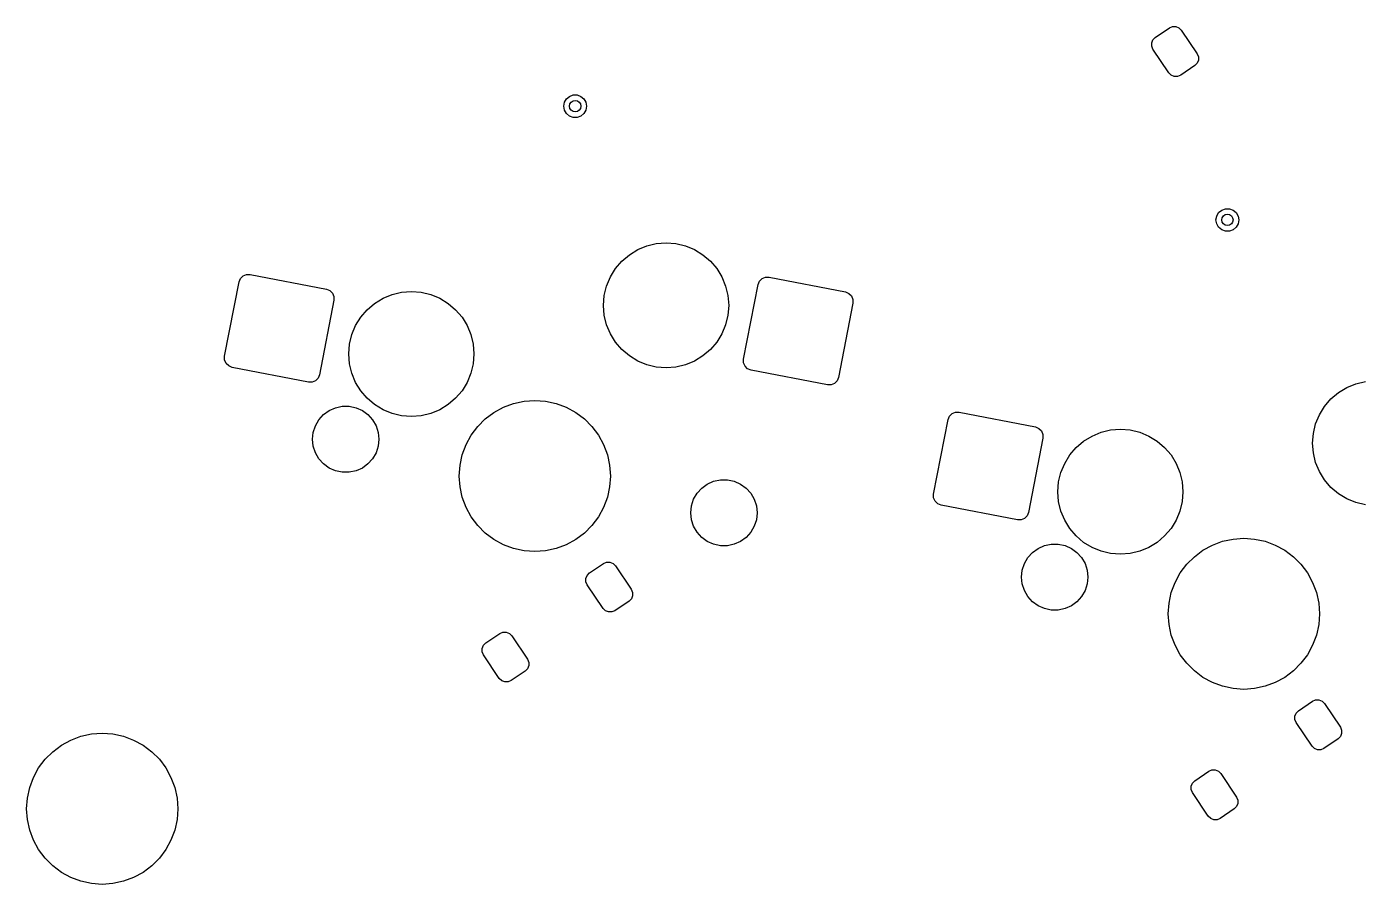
# Model space of a CAD drawing. Extents: x 101 to 518, y -308 to -134.
# Drawn here: x 148.34 to 183.46, y -244.63 to -222 of the extents above; entities that cross this region are included whole.
import ezdxf

# ---------------------------------------------------------------- set-up
doc = ezdxf.new("R2010")
doc.units = 0
doc.layers.add('BLACK', color=7, linetype='CONTINUOUS')

msp = doc.modelspace()

# ---------------------------------------------------------------- linework, layer by layer
at = {"layer": 'BLACK', "linetype": 'CONTINUOUS'}
for p, q in [((178.046854, -222.345594), (178.10866, -222.283246)), ((178.10866, -222.283246), (178.481727, -222.031609)), ((178.481727, -222.031609), (178.562687, -221.997659)), ((178.562687, -221.997659), (178.650477, -221.997276)), ((178.650477, -221.997276), (178.731731, -222.030518)), ((178.731731, -222.030518), (178.794079, -222.092324)), ((178.794079, -222.092324), (179.213473, -222.714102)), ((178.013612, -222.426847), (178.046854, -222.345594)), ((178.013995, -222.514637), (178.013612, -222.426847)), ((178.047945, -222.595598), (178.013995, -222.514637)), ((178.467339, -223.217376), (178.047945, -222.595598)), ((179.152758, -223.026454), (178.779691, -223.278091)), ((179.214564, -222.964106), (179.152758, -223.026454)), ((179.213473, -222.714102), (179.247423, -222.795063)), ((179.247806, -222.882853), (179.214564, -222.964106)), ((179.247423, -222.795063), (179.247806, -222.882853)), ((178.529687, -223.279182), (178.467339, -223.217376)), ((178.610941, -223.312424), (178.529687, -223.279182)), ((178.698731, -223.312041), (178.610941, -223.312424)), ((178.779691, -223.278091), (178.698731, -223.312041)), ((162.50974, -224.096311), (162.527832, -223.993705)), ((162.527832, -223.993705), (162.579927, -223.903475)), ((162.579927, -223.903475), (162.65974, -223.836503)), ((162.65974, -223.836503), (162.757646, -223.800869)), ((162.757646, -223.800869), (162.861834, -223.800869)), ((162.861834, -223.800869), (162.95974, -223.836503)), ((162.95974, -223.836503), (163.039553, -223.903475)), ((163.039553, -223.903475), (163.091648, -223.993705)), ((163.091648, -223.993705), (163.10974, -224.096311)), ((162.527832, -224.198917), (162.50974, -224.096311)), ((162.579927, -224.289147), (162.527832, -224.198917)), ((162.65974, -224.356119), (162.579927, -224.289147)), ((162.757646, -224.391753), (162.65974, -224.356119)), ((162.861834, -224.391753), (162.757646, -224.391753)), ((162.95974, -224.356119), (162.861834, -224.391753)), ((163.039553, -224.289147), (162.95974, -224.356119)), ((163.091648, -224.198917), (163.039553, -224.289147)), ((163.10974, -224.096311), (163.091648, -224.198917)), ((179.779927, -226.903475), (179.85974, -226.836503)), ((179.85974, -226.836503), (179.957646, -226.800869)), ((179.957646, -226.800869), (180.061834, -226.800869)), ((180.061834, -226.800869), (180.15974, -226.836503)), ((180.15974, -226.836503), (180.239553, -226.903475)), ((179.70974, -227.096311), (179.727832, -226.993705)), ((179.727832, -227.198917), (179.70974, -227.096311)), ((179.727832, -226.993705), (179.779927, -226.903475)), ((179.779927, -227.289147), (179.727832, -227.198917)), ((180.239553, -226.903475), (180.291648, -226.993705)), ((180.291648, -227.198917), (180.239553, -227.289147)), ((180.291648, -226.993705), (180.30974, -227.096311)), ((180.30974, -227.096311), (180.291648, -227.198917)), ((179.85974, -227.356119), (179.779927, -227.289147)), ((179.957646, -227.391753), (179.85974, -227.356119)), ((180.061834, -227.391753), (179.957646, -227.391753)), ((180.15974, -227.356119), (180.061834, -227.391753)), ((180.239553, -227.289147), (180.15974, -227.356119)), ((164.237064, -228.016845), (164.457826, -227.881562)), ((164.457826, -227.881562), (164.697032, -227.78248)), ((164.697032, -227.78248), (164.948793, -227.722037)), ((164.948793, -227.722037), (165.20691, -227.701723)), ((165.20691, -227.701723), (165.465027, -227.722037)), ((165.465027, -227.722037), (165.716788, -227.78248)), ((165.716788, -227.78248), (165.955994, -227.881562)), ((165.955994, -227.881562), (166.176756, -228.016845)), ((163.872032, -228.381877), (164.040184, -228.184997)), ((164.040184, -228.184997), (164.237064, -228.016845)), ((166.176756, -228.016845), (166.373636, -228.184997)), ((166.373636, -228.184997), (166.541788, -228.381877)), ((153.94338, -228.731138), (153.980316, -228.640856)), ((153.980316, -228.640856), (154.048989, -228.571581)), ((154.048989, -228.571581), (154.138945, -228.533859)), ((154.138945, -228.533859), (154.236489, -228.533434)), ((154.236489, -228.533434), (156.248825, -228.924592)), ((163.637667, -228.841845), (163.736749, -228.602639)), ((163.736749, -228.602639), (163.872032, -228.381877)), ((166.541788, -228.381877), (166.677071, -228.602639)), ((166.677071, -228.602639), (166.776153, -228.841845)), ((167.667856, -228.713904), (167.736529, -228.644629)), ((167.736529, -228.644629), (167.826485, -228.606907)), ((167.826485, -228.606907), (167.924029, -228.606482)), ((167.924029, -228.606482), (169.936365, -228.99764)), ((153.561762, -230.694393), (153.94338, -228.731138)), ((156.248825, -228.924592), (156.339107, -228.961527)), ((156.339107, -228.961527), (156.408383, -229.030201)), ((157.979044, -229.064176), (158.230805, -229.003733)), ((158.230805, -229.003733), (158.488922, -228.983419)), ((158.488922, -228.983419), (158.747039, -229.003733)), ((158.747039, -229.003733), (158.9988, -229.064176)), ((163.577224, -229.093606), (163.637667, -228.841845)), ((166.776153, -228.841845), (166.836596, -229.093606)), ((167.249302, -230.767441), (167.63092, -228.804186)), ((167.63092, -228.804186), (167.667856, -228.713904)), ((169.936365, -228.99764), (170.026647, -229.034575)), ((156.44653, -229.217701), (156.064912, -231.180956)), ((156.408383, -229.030201), (156.446104, -229.120157)), ((156.446104, -229.120157), (156.44653, -229.217701)), ((157.322196, -229.466693), (157.519076, -229.298541)), ((157.519076, -229.298541), (157.739838, -229.163258)), ((157.739838, -229.163258), (157.979044, -229.064176)), ((158.9988, -229.064176), (159.238006, -229.163258)), ((159.238006, -229.163258), (159.458768, -229.298541)), ((159.458768, -229.298541), (159.655648, -229.466693)), ((163.55691, -229.351723), (163.577224, -229.093606)), ((163.577224, -229.60984), (163.55691, -229.351723)), ((166.836596, -229.093606), (166.85691, -229.351723)), ((166.85691, -229.351723), (166.836596, -229.60984)), ((170.13407, -229.290749), (169.752452, -231.254004)), ((170.026647, -229.034575), (170.095923, -229.103249)), ((170.095923, -229.103249), (170.133644, -229.193205)), ((170.133644, -229.193205), (170.13407, -229.290749)), ((157.018761, -229.884335), (157.154044, -229.663573)), ((157.154044, -229.663573), (157.322196, -229.466693)), ((159.655648, -229.466693), (159.8238, -229.663573)), ((159.8238, -229.663573), (159.959083, -229.884335)), ((163.637667, -229.861601), (163.577224, -229.60984)), ((166.836596, -229.60984), (166.776153, -229.861601)), ((156.919679, -230.123541), (157.018761, -229.884335)), ((159.959083, -229.884335), (160.058165, -230.123541)), ((163.736749, -230.100807), (163.637667, -229.861601)), ((166.776153, -229.861601), (166.677071, -230.100807)), ((156.838922, -230.633419), (156.859236, -230.375302)), ((156.859236, -230.375302), (156.919679, -230.123541)), ((160.058165, -230.123541), (160.118608, -230.375302)), ((160.118608, -230.375302), (160.138922, -230.633419)), ((163.872032, -230.321569), (163.736749, -230.100807)), ((164.040184, -230.518449), (163.872032, -230.321569)), ((166.541788, -230.321569), (166.373636, -230.518449)), ((166.677071, -230.100807), (166.541788, -230.321569)), ((153.562188, -230.791937), (153.561762, -230.694393)), ((156.859236, -230.891536), (156.838922, -230.633419)), ((160.138922, -230.633419), (160.118608, -230.891536)), ((164.237064, -230.686601), (164.040184, -230.518449)), ((164.457826, -230.821884), (164.237064, -230.686601)), ((166.176756, -230.686601), (165.955994, -230.821884)), ((166.373636, -230.518449), (166.176756, -230.686601)), ((153.599909, -230.881893), (153.562188, -230.791937)), ((153.669185, -230.950567), (153.599909, -230.881893)), ((153.759467, -230.987502), (153.669185, -230.950567)), ((155.771803, -231.37866), (153.759467, -230.987502)), ((156.919679, -231.143297), (156.859236, -230.891536)), ((160.118608, -230.891536), (160.058165, -231.143297)), ((164.697032, -230.920966), (164.457826, -230.821884)), ((164.948793, -230.981409), (164.697032, -230.920966)), ((165.20691, -231.001723), (164.948793, -230.981409)), ((165.465027, -230.981409), (165.20691, -231.001723)), ((165.716788, -230.920966), (165.465027, -230.981409)), ((165.955994, -230.821884), (165.716788, -230.920966)), ((167.249728, -230.864985), (167.249302, -230.767441)), ((167.287449, -230.954941), (167.249728, -230.864985)), ((167.356725, -231.023615), (167.287449, -230.954941)), ((167.447007, -231.06055), (167.356725, -231.023615)), ((169.459343, -231.451708), (167.447007, -231.06055)), ((155.869347, -231.378235), (155.771803, -231.37866)), ((155.959303, -231.340513), (155.869347, -231.378235)), ((156.027976, -231.271238), (155.959303, -231.340513)), ((156.064912, -231.180956), (156.027976, -231.271238)), ((157.018761, -231.382503), (156.919679, -231.143297)), ((157.154044, -231.603265), (157.018761, -231.382503)), ((159.959083, -231.382503), (159.8238, -231.603265)), ((160.058165, -231.143297), (159.959083, -231.382503)), ((169.556887, -231.451283), (169.459343, -231.451708)), ((169.646843, -231.413561), (169.556887, -231.451283)), ((169.715516, -231.344286), (169.646843, -231.413561)), ((169.752452, -231.254004), (169.715516, -231.344286)), ((183.157824, -231.516473), (183.39703, -231.417391)), ((183.39703, -231.417391), (183.648791, -231.356948)), ((157.322196, -231.800145), (157.154044, -231.603265)), ((157.519076, -231.968297), (157.322196, -231.800145)), ((159.655648, -231.800145), (159.458768, -231.968297)), ((159.8238, -231.603265), (159.655648, -231.800145)), ((182.57203, -232.016788), (182.740182, -231.819908)), ((182.740182, -231.819908), (182.937062, -231.651756)), ((182.937062, -231.651756), (183.157824, -231.516473)), ((156.172112, -232.234172), (156.320101, -232.126652)), ((156.320101, -232.126652), (156.487211, -232.05225)), ((156.487211, -232.05225), (156.666139, -232.014217)), ((156.666139, -232.014217), (156.849063, -232.014217)), ((156.849063, -232.014217), (157.027991, -232.05225)), ((157.027991, -232.05225), (157.195101, -232.126652)), ((157.195101, -232.126652), (157.34309, -232.234172)), ((157.739838, -232.10358), (157.519076, -231.968297)), ((157.979044, -232.202662), (157.739838, -232.10358)), ((159.238006, -232.10358), (158.9988, -232.202662)), ((159.458768, -231.968297), (159.238006, -232.10358)), ((160.666283, -232.176359), (160.915971, -232.040019)), ((160.915971, -232.040019), (161.18252, -231.940601)), ((161.18252, -231.940601), (161.460505, -231.880129)), ((161.460505, -231.880129), (161.744267, -231.859834)), ((161.744267, -231.859834), (162.028029, -231.880129)), ((162.028029, -231.880129), (162.306014, -231.940601)), ((162.306014, -231.940601), (162.572563, -232.040019)), ((162.572563, -232.040019), (162.822251, -232.176359)), ((172.748987, -232.206492), (172.838943, -232.16877)), ((172.838943, -232.16877), (172.936487, -232.168345)), ((172.936487, -232.168345), (174.948823, -232.559503)), ((182.436747, -232.23755), (182.57203, -232.016788)), ((155.958249, -232.528529), (156.049711, -232.370112)), ((156.049711, -232.370112), (156.172112, -232.234172)), ((157.34309, -232.234172), (157.465491, -232.370112)), ((157.465491, -232.370112), (157.556953, -232.528529)), ((158.230805, -232.263105), (157.979044, -232.202662)), ((158.488922, -232.283419), (158.230805, -232.263105)), ((158.747039, -232.263105), (158.488922, -232.283419)), ((158.9988, -232.202662), (158.747039, -232.263105)), ((160.237378, -232.548007), (160.43854, -232.346845)), ((160.43854, -232.346845), (160.666283, -232.176359)), ((162.822251, -232.176359), (163.049994, -232.346845)), ((163.049994, -232.346845), (163.251156, -232.548007)), ((172.26176, -234.329304), (172.643378, -232.366049)), ((172.643378, -232.366049), (172.680314, -232.275767)), ((172.680314, -232.275767), (172.748987, -232.206492)), ((182.277222, -232.728517), (182.337665, -232.476756)), ((182.337665, -232.476756), (182.436747, -232.23755)), ((155.882601, -232.884424), (155.901722, -232.702501)), ((155.901722, -232.702501), (155.958249, -232.528529)), ((157.556953, -232.528529), (157.61348, -232.702501)), ((157.61348, -232.702501), (157.632601, -232.884424)), ((159.930552, -233.025438), (160.066892, -232.77575)), ((160.066892, -232.77575), (160.237378, -232.548007)), ((163.251156, -232.548007), (163.421642, -232.77575)), ((163.421642, -232.77575), (163.557982, -233.025438)), ((175.146528, -232.852612), (174.76491, -234.815867)), ((174.948823, -232.559503), (175.039105, -232.596438)), ((175.039105, -232.596438), (175.108381, -232.665112)), ((175.108381, -232.665112), (175.146102, -232.755068)), ((175.146102, -232.755068), (175.146528, -232.852612)), ((176.219074, -232.933452), (176.439836, -232.798169)), ((176.439836, -232.798169), (176.679042, -232.699087)), ((176.679042, -232.699087), (176.930803, -232.638644)), ((176.930803, -232.638644), (177.18892, -232.61833)), ((177.18892, -232.61833), (177.447037, -232.638644)), ((177.447037, -232.638644), (177.698798, -232.699087)), ((177.698798, -232.699087), (177.938004, -232.798169)), ((177.938004, -232.798169), (178.158766, -232.933452)), ((182.256908, -232.986634), (182.277222, -232.728517)), ((155.901722, -233.066347), (155.882601, -232.884424)), ((155.958249, -233.240319), (155.901722, -233.066347)), ((157.61348, -233.066347), (157.556953, -233.240319)), ((157.632601, -232.884424), (157.61348, -233.066347)), ((159.831134, -233.291987), (159.930552, -233.025438)), ((163.557982, -233.025438), (163.6574, -233.291987)), ((175.854042, -233.298484), (176.022194, -233.101604)), ((176.022194, -233.101604), (176.219074, -232.933452)), ((178.158766, -232.933452), (178.355646, -233.101604)), ((178.355646, -233.101604), (178.523798, -233.298484)), ((182.277222, -233.244751), (182.256908, -232.986634)), ((156.049711, -233.398736), (155.958249, -233.240319)), ((156.172112, -233.534676), (156.049711, -233.398736)), ((156.320101, -233.642196), (156.172112, -233.534676)), ((157.34309, -233.534676), (157.195101, -233.642196)), ((157.465491, -233.398736), (157.34309, -233.534676)), ((157.556953, -233.240319), (157.465491, -233.398736)), ((159.750367, -233.853734), (159.770662, -233.569972)), ((159.770662, -233.569972), (159.831134, -233.291987)), ((163.6574, -233.291987), (163.717872, -233.569972)), ((163.717872, -233.569972), (163.738167, -233.853734)), ((175.619677, -233.758452), (175.718759, -233.519246)), ((175.718759, -233.519246), (175.854042, -233.298484)), ((178.523798, -233.298484), (178.659081, -233.519246)), ((178.659081, -233.519246), (178.758163, -233.758452)), ((182.337665, -233.496512), (182.277222, -233.244751)), ((182.436747, -233.735718), (182.337665, -233.496512)), ((156.487211, -233.716598), (156.320101, -233.642196)), ((156.666139, -233.754631), (156.487211, -233.716598)), ((156.849063, -233.754631), (156.666139, -233.754631)), ((157.027991, -233.716598), (156.849063, -233.754631)), ((157.195101, -233.642196), (157.027991, -233.716598)), ((159.770662, -234.137496), (159.750367, -233.853734)), ((163.738167, -233.853734), (163.717872, -234.137496)), ((175.559234, -234.010213), (175.619677, -233.758452)), ((178.758163, -233.758452), (178.818606, -234.010213)), ((182.57203, -233.95648), (182.436747, -233.735718)), ((159.831134, -234.415481), (159.770662, -234.137496)), ((163.717872, -234.137496), (163.6574, -234.415481)), ((166.023043, -234.308732), (166.145444, -234.172792)), ((166.145444, -234.172792), (166.293433, -234.065272)), ((166.293433, -234.065272), (166.460543, -233.99087)), ((166.460543, -233.99087), (166.639471, -233.952837)), ((166.639471, -233.952837), (166.822395, -233.952837)), ((166.822395, -233.952837), (167.001323, -233.99087)), ((167.001323, -233.99087), (167.168433, -234.065272)), ((167.168433, -234.065272), (167.316422, -234.172792)), ((167.316422, -234.172792), (167.438823, -234.308732)), ((175.53892, -234.26833), (175.559234, -234.010213)), ((175.559234, -234.526447), (175.53892, -234.26833)), ((178.818606, -234.010213), (178.83892, -234.26833)), ((178.83892, -234.26833), (178.818606, -234.526447)), ((182.740182, -234.15336), (182.57203, -233.95648)), ((182.937062, -234.321512), (182.740182, -234.15336)), ((159.930552, -234.68203), (159.831134, -234.415481)), ((163.6574, -234.415481), (163.557982, -234.68203)), ((165.875054, -234.641121), (165.931581, -234.467149)), ((165.931581, -234.467149), (166.023043, -234.308732)), ((167.438823, -234.308732), (167.530285, -234.467149)), ((167.530285, -234.467149), (167.586812, -234.641121)), ((172.262186, -234.426848), (172.26176, -234.329304)), ((172.299907, -234.516804), (172.262186, -234.426848)), ((172.369183, -234.585478), (172.299907, -234.516804)), ((172.459465, -234.622413), (172.369183, -234.585478)), ((174.471801, -235.013571), (172.459465, -234.622413)), ((175.619677, -234.778208), (175.559234, -234.526447)), ((178.818606, -234.526447), (178.758163, -234.778208)), ((183.157824, -234.456795), (182.937062, -234.321512)), ((183.39703, -234.555877), (183.157824, -234.456795)), ((183.648791, -234.61632), (183.39703, -234.555877)), ((160.066892, -234.931718), (159.930552, -234.68203)), ((160.237378, -235.159461), (160.066892, -234.931718)), ((163.421642, -234.931718), (163.251156, -235.159461)), ((163.557982, -234.68203), (163.421642, -234.931718)), ((165.855933, -234.823044), (165.875054, -234.641121)), ((165.875054, -235.004967), (165.855933, -234.823044)), ((167.586812, -234.641121), (167.605933, -234.823044)), ((167.605933, -234.823044), (167.586812, -235.004967)), ((174.659301, -234.975424), (174.569345, -235.013146)), ((174.727974, -234.906149), (174.659301, -234.975424)), ((174.76491, -234.815867), (174.727974, -234.906149)), ((175.718759, -235.017414), (175.619677, -234.778208)), ((178.758163, -234.778208), (178.659081, -235.017414)), ((160.43854, -235.360623), (160.237378, -235.159461)), ((163.251156, -235.159461), (163.049994, -235.360623)), ((165.931581, -235.178939), (165.875054, -235.004967)), ((166.023043, -235.337356), (165.931581, -235.178939)), ((167.530285, -235.178939), (167.438823, -235.337356)), ((167.586812, -235.004967), (167.530285, -235.178939)), ((174.569345, -235.013146), (174.471801, -235.013571)), ((175.854042, -235.238176), (175.718759, -235.017414)), ((176.022194, -235.435056), (175.854042, -235.238176)), ((178.523798, -235.238176), (178.355646, -235.435056)), ((178.659081, -235.017414), (178.523798, -235.238176)), ((160.666283, -235.531109), (160.43854, -235.360623)), ((160.915971, -235.667449), (160.666283, -235.531109)), ((161.18252, -235.766867), (160.915971, -235.667449)), ((162.572563, -235.667449), (162.306014, -235.766867)), ((162.822251, -235.531109), (162.572563, -235.667449)), ((163.049994, -235.360623), (162.822251, -235.531109)), ((166.145444, -235.473296), (166.023043, -235.337356)), ((166.293433, -235.580816), (166.145444, -235.473296)), ((166.460543, -235.655218), (166.293433, -235.580816)), ((166.639471, -235.693251), (166.460543, -235.655218)), ((167.001323, -235.655218), (166.822395, -235.693251)), ((167.168433, -235.580816), (167.001323, -235.655218)), ((167.316422, -235.473296), (167.168433, -235.580816)), ((167.438823, -235.337356), (167.316422, -235.473296)), ((175.187209, -235.687161), (175.366137, -235.649128)), ((175.366137, -235.649128), (175.549061, -235.649128)), ((175.549061, -235.649128), (175.727989, -235.687161)), ((176.219074, -235.603208), (176.022194, -235.435056)), ((176.439836, -235.738491), (176.219074, -235.603208)), ((178.158766, -235.603208), (177.938004, -235.738491)), ((178.355646, -235.435056), (178.158766, -235.603208)), ((179.366281, -235.81127), (179.615969, -235.67493)), ((179.615969, -235.67493), (179.882518, -235.575512)), ((179.882518, -235.575512), (180.160503, -235.51504)), ((180.160503, -235.51504), (180.444265, -235.494745)), ((180.444265, -235.494745), (180.728027, -235.51504)), ((180.728027, -235.51504), (181.006012, -235.575512)), ((181.006012, -235.575512), (181.272561, -235.67493)), ((181.272561, -235.67493), (181.522249, -235.81127)), ((161.460505, -235.827339), (161.18252, -235.766867)), ((161.744267, -235.847634), (161.460505, -235.827339)), ((162.028029, -235.827339), (161.744267, -235.847634)), ((162.306014, -235.766867), (162.028029, -235.827339)), ((166.822395, -235.693251), (166.639471, -235.693251)), ((174.658247, -236.16344), (174.749709, -236.005023)), ((174.749709, -236.005023), (174.87211, -235.869083)), ((174.87211, -235.869083), (175.020099, -235.761563)), ((175.020099, -235.761563), (175.187209, -235.687161)), ((175.727989, -235.687161), (175.895099, -235.761563)), ((175.895099, -235.761563), (176.043088, -235.869083)), ((176.043088, -235.869083), (176.165489, -236.005023)), ((176.165489, -236.005023), (176.256951, -236.16344)), ((176.679042, -235.837573), (176.439836, -235.738491)), ((176.930803, -235.898016), (176.679042, -235.837573)), ((177.18892, -235.91833), (176.930803, -235.898016)), ((177.447037, -235.898016), (177.18892, -235.91833)), ((177.698798, -235.837573), (177.447037, -235.898016)), ((177.938004, -235.738491), (177.698798, -235.837573)), ((178.937376, -236.182918), (179.138538, -235.981756)), ((179.138538, -235.981756), (179.366281, -235.81127)), ((181.522249, -235.81127), (181.749992, -235.981756)), ((181.749992, -235.981756), (181.951154, -236.182918)), ((163.184574, -236.411724), (163.557641, -236.160087)), ((163.557641, -236.160087), (163.638601, -236.126137)), ((163.638601, -236.126137), (163.726391, -236.125754)), ((163.726391, -236.125754), (163.807645, -236.158996)), ((163.807645, -236.158996), (163.869993, -236.220802)), ((163.869993, -236.220802), (164.289387, -236.84258)), ((174.582599, -236.519335), (174.60172, -236.337412)), ((174.60172, -236.337412), (174.658247, -236.16344)), ((176.256951, -236.16344), (176.313478, -236.337412)), ((176.313478, -236.337412), (176.332599, -236.519335)), ((178.76689, -236.410661), (178.937376, -236.182918)), ((181.951154, -236.182918), (182.12164, -236.410661)), ((163.089526, -236.555325), (163.122768, -236.474072)), ((163.089909, -236.643115), (163.089526, -236.555325)), ((163.123859, -236.724076), (163.089909, -236.643115)), ((163.122768, -236.474072), (163.184574, -236.411724)), ((163.543253, -237.345854), (163.123859, -236.724076)), ((174.60172, -236.701258), (174.582599, -236.519335)), ((174.658247, -236.87523), (174.60172, -236.701258)), ((176.313478, -236.701258), (176.256951, -236.87523)), ((176.332599, -236.519335), (176.313478, -236.701258)), ((178.531132, -236.926898), (178.63055, -236.660349)), ((178.63055, -236.660349), (178.76689, -236.410661)), ((182.12164, -236.410661), (182.25798, -236.660349)), ((182.25798, -236.660349), (182.357398, -236.926898)), ((164.289387, -236.84258), (164.323337, -236.923541)), ((164.32372, -237.011331), (164.290478, -237.092584)), ((164.323337, -236.923541), (164.32372, -237.011331)), ((174.749709, -237.033647), (174.658247, -236.87523)), ((174.87211, -237.169587), (174.749709, -237.033647)), ((176.165489, -237.033647), (176.043088, -237.169587)), ((176.256951, -236.87523), (176.165489, -237.033647)), ((178.47066, -237.204883), (178.531132, -236.926898)), ((182.357398, -236.926898), (182.41787, -237.204883)), ((163.605601, -237.40766), (163.543253, -237.345854)), ((163.686855, -237.440902), (163.605601, -237.40766)), ((163.855605, -237.406569), (163.774645, -237.440519)), ((164.228672, -237.154932), (163.855605, -237.406569)), ((164.290478, -237.092584), (164.228672, -237.154932)), ((175.020099, -237.277107), (174.87211, -237.169587)), ((175.187209, -237.351509), (175.020099, -237.277107)), ((175.366137, -237.389542), (175.187209, -237.351509)), ((175.549061, -237.389542), (175.366137, -237.389542)), ((175.727989, -237.351509), (175.549061, -237.389542)), ((175.895099, -237.277107), (175.727989, -237.351509)), ((176.043088, -237.169587), (175.895099, -237.277107)), ((178.450365, -237.488645), (178.47066, -237.204883)), ((182.41787, -237.204883), (182.438165, -237.488645)), ((163.774645, -237.440519), (163.686855, -237.440902)), ((178.47066, -237.772407), (178.450365, -237.488645)), ((178.531132, -238.050392), (178.47066, -237.772407)), ((182.41787, -237.772407), (182.357398, -238.050392)), ((182.438165, -237.488645), (182.41787, -237.772407)), ((160.44875, -238.25706), (160.821817, -238.005423)), ((160.821817, -238.005423), (160.902777, -237.971473)), ((160.902777, -237.971473), (160.990567, -237.97109)), ((160.990567, -237.97109), (161.071821, -238.004332)), ((161.071821, -238.004332), (161.134169, -238.066138)), ((161.134169, -238.066138), (161.553563, -238.687916)), ((178.63055, -238.316941), (178.531132, -238.050392)), ((182.357398, -238.050392), (182.25798, -238.316941)), ((160.353702, -238.400661), (160.386944, -238.319408)), ((160.354085, -238.488451), (160.353702, -238.400661)), ((160.388035, -238.569412), (160.354085, -238.488451)), ((160.386944, -238.319408), (160.44875, -238.25706)), ((178.76689, -238.566629), (178.63055, -238.316941)), ((182.25798, -238.316941), (182.12164, -238.566629)), ((160.807429, -239.19119), (160.388035, -238.569412)), ((161.553563, -238.687916), (161.587513, -238.768877)), ((161.587513, -238.768877), (161.587896, -238.856667)), ((178.937376, -238.794372), (178.76689, -238.566629)), ((179.138538, -238.995534), (178.937376, -238.794372)), ((181.951154, -238.794372), (181.749992, -238.995534)), ((182.12164, -238.566629), (181.951154, -238.794372)), ((160.869777, -239.252996), (160.807429, -239.19119)), ((161.492848, -239.000268), (161.119781, -239.251905)), ((161.554654, -238.93792), (161.492848, -239.000268)), ((161.587896, -238.856667), (161.554654, -238.93792)), ((179.366281, -239.16602), (179.138538, -238.995534)), ((179.615969, -239.30236), (179.366281, -239.16602)), ((181.522249, -239.16602), (181.272561, -239.30236)), ((181.749992, -238.995534), (181.522249, -239.16602)), ((160.951031, -239.286238), (160.869777, -239.252996)), ((161.038821, -239.285855), (160.951031, -239.286238)), ((161.119781, -239.251905), (161.038821, -239.285855)), ((179.882518, -239.401778), (179.615969, -239.30236)), ((180.160503, -239.46225), (179.882518, -239.401778)), ((180.444265, -239.482545), (180.160503, -239.46225)), ((180.728027, -239.46225), (180.444265, -239.482545)), ((181.006012, -239.401778), (180.728027, -239.46225)), ((181.272561, -239.30236), (181.006012, -239.401778)), ((181.884572, -240.046635), (182.257639, -239.794998)), ((182.257639, -239.794998), (182.338599, -239.761048)), ((182.338599, -239.761048), (182.426389, -239.760665)), ((182.426389, -239.760665), (182.507643, -239.793907)), ((182.507643, -239.793907), (182.569991, -239.855713)), ((182.569991, -239.855713), (182.989385, -240.477491)), ((181.789524, -240.190236), (181.822766, -240.108983)), ((181.789907, -240.278026), (181.789524, -240.190236)), ((181.822766, -240.108983), (181.884572, -240.046635)), ((181.823857, -240.358987), (181.789907, -240.278026)), ((182.243251, -240.980765), (181.823857, -240.358987)), ((182.989385, -240.477491), (183.023335, -240.558452)), ((183.023335, -240.558452), (183.023718, -240.646242)), ((149.256501, -240.955568), (149.506189, -240.819228)), ((149.506189, -240.819228), (149.772738, -240.71981)), ((149.772738, -240.71981), (150.050723, -240.659338)), ((150.050723, -240.659338), (150.334485, -240.639043)), ((150.334485, -240.639043), (150.618247, -240.659338)), ((150.618247, -240.659338), (150.896232, -240.71981)), ((150.896232, -240.71981), (151.162781, -240.819228)), ((151.162781, -240.819228), (151.412469, -240.955568)), ((182.92867, -240.789843), (182.555603, -241.04148)), ((182.990476, -240.727495), (182.92867, -240.789843)), ((183.023718, -240.646242), (182.990476, -240.727495)), ((148.827596, -241.327216), (149.028758, -241.126054)), ((149.028758, -241.126054), (149.256501, -240.955568)), ((151.412469, -240.955568), (151.640212, -241.126054)), ((151.640212, -241.126054), (151.841374, -241.327216)), ((182.305599, -241.042571), (182.243251, -240.980765)), ((182.386853, -241.075813), (182.305599, -241.042571)), ((182.474643, -241.07543), (182.386853, -241.075813)), ((182.555603, -241.04148), (182.474643, -241.07543)), ((148.52077, -241.804647), (148.65711, -241.554959)), ((148.65711, -241.554959), (148.827596, -241.327216)), ((151.841374, -241.327216), (152.01186, -241.554959)), ((152.01186, -241.554959), (152.1482, -241.804647)), ((179.148748, -241.891971), (179.521815, -241.640334)), ((179.521815, -241.640334), (179.602775, -241.606384)), ((179.602775, -241.606384), (179.690565, -241.606001)), ((179.690565, -241.606001), (179.771819, -241.639243)), ((179.771819, -241.639243), (179.834167, -241.701049)), ((148.421352, -242.071196), (148.52077, -241.804647)), ((152.1482, -241.804647), (152.247618, -242.071196)), ((179.0537, -242.035572), (179.086942, -241.954319)), ((179.086942, -241.954319), (179.148748, -241.891971)), ((179.834167, -241.701049), (180.253561, -242.322827)), ((148.340585, -242.632943), (148.36088, -242.349181)), ((148.36088, -242.349181), (148.421352, -242.071196)), ((152.247618, -242.071196), (152.30809, -242.349181)), ((152.30809, -242.349181), (152.328385, -242.632943)), ((179.054083, -242.123362), (179.0537, -242.035572)), ((179.088033, -242.204323), (179.054083, -242.123362)), ((179.507427, -242.826101), (179.088033, -242.204323)), ((180.253561, -242.322827), (180.287511, -242.403788)), ((148.36088, -242.916705), (148.340585, -242.632943)), ((152.328385, -242.632943), (152.30809, -242.916705)), ((180.192846, -242.635179), (179.819779, -242.886816)), ((180.254652, -242.572831), (180.192846, -242.635179)), ((180.287894, -242.491578), (180.254652, -242.572831)), ((180.287511, -242.403788), (180.287894, -242.491578)), ((148.421352, -243.19469), (148.36088, -242.916705)), ((152.30809, -242.916705), (152.247618, -243.19469)), ((179.569775, -242.887907), (179.507427, -242.826101)), ((179.651029, -242.921149), (179.569775, -242.887907)), ((179.738819, -242.920766), (179.651029, -242.921149)), ((179.819779, -242.886816), (179.738819, -242.920766)), ((148.52077, -243.461239), (148.421352, -243.19469)), ((152.247618, -243.19469), (152.1482, -243.461239)), ((148.65711, -243.710927), (148.52077, -243.461239)), ((148.827596, -243.93867), (148.65711, -243.710927)), ((152.01186, -243.710927), (151.841374, -243.93867)), ((152.1482, -243.461239), (152.01186, -243.710927)), ((149.028758, -244.139832), (148.827596, -243.93867)), ((151.841374, -243.93867), (151.640212, -244.139832)), ((149.256501, -244.310318), (149.028758, -244.139832)), ((149.506189, -244.446658), (149.256501, -244.310318)), ((149.772738, -244.546076), (149.506189, -244.446658)), ((151.162781, -244.446658), (150.896232, -244.546076)), ((151.412469, -244.310318), (151.162781, -244.446658)), ((151.640212, -244.139832), (151.412469, -244.310318)), ((150.050723, -244.606548), (149.772738, -244.546076)), ((150.334485, -244.626843), (150.050723, -244.606548)), ((150.618247, -244.606548), (150.334485, -244.626843)), ((150.896232, -244.546076), (150.618247, -244.606548))]:
    msp.add_line(p, q, dxfattribs=at)
at = {"layer": 'BLACK'}
for centre in [(162.80974, -224.096311), (180.00974, -227.096311)]:
    msp.add_circle(centre, 0.15, dxfattribs=at)

doc.saveas('drawing.dxf')
